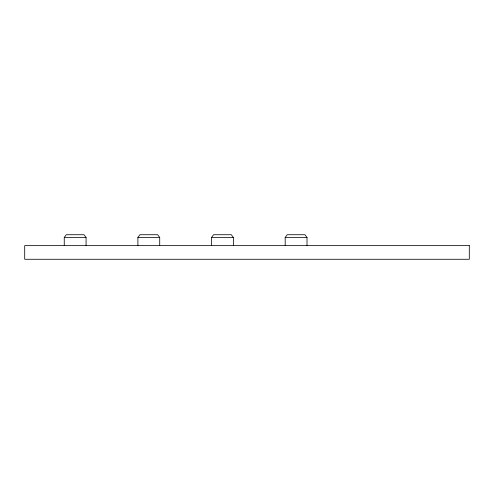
<?xml version="1.0" encoding="UTF-8"?>
<svg xmlns="http://www.w3.org/2000/svg" width="494" height="494" viewBox="0 0 494 494"><rect width="100%" height="100%" fill="white"/><g stroke="black" fill="none" stroke-linecap="round" stroke-linejoin="round"><path stroke-width="0.74" d="M64.251 245.635L64.251 237.453L66.295 234.724L84.023 234.724L86.073 237.453L86.073 245.635M137.894 245.635L137.894 237.453L139.944 234.724L157.672 234.724L159.716 237.453L159.716 245.635M211.543 245.635L211.543 237.453L213.587 234.724L231.316 234.724L233.359 237.453L233.359 245.635M285.186 245.635L285.186 237.453L287.23 234.724L304.965 234.724L307.009 237.453L307.009 245.635M64.251 237.453L86.073 237.453M137.894 237.453L159.716 237.453M211.543 237.453L233.359 237.453M285.186 237.453L307.009 237.453M469.3 245.635L24.7 245.635L24.7 259.276L469.3 259.276L469.3 245.635"/></g></svg>
